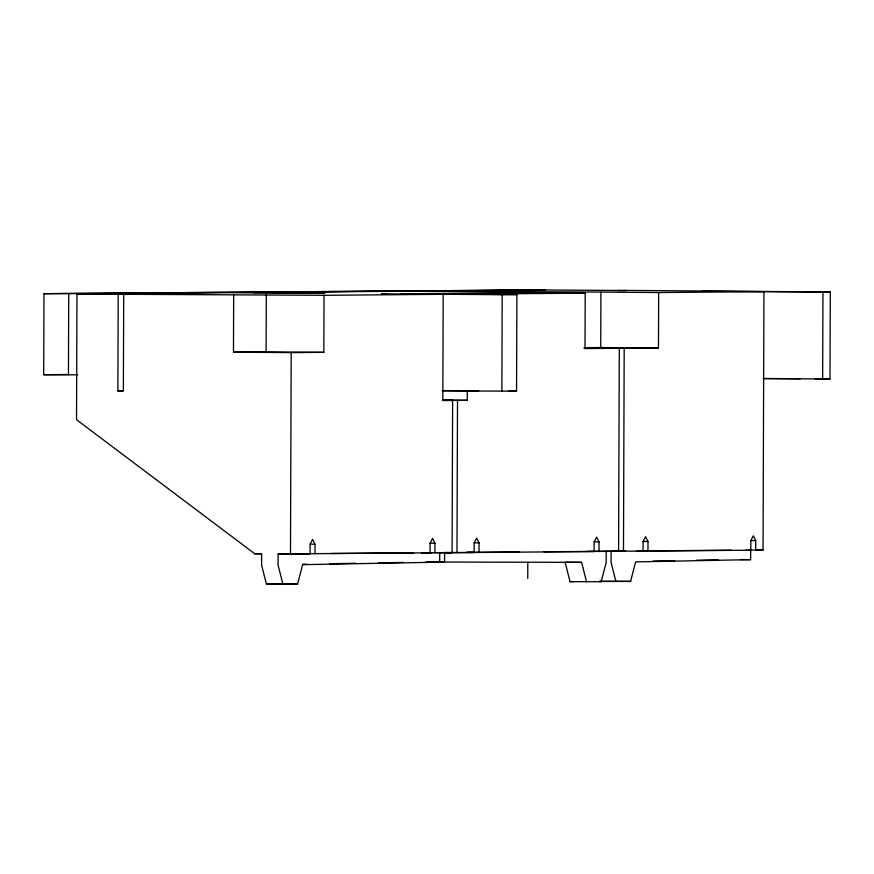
<?xml version="1.0" encoding="UTF-8"?>
<svg xmlns="http://www.w3.org/2000/svg" width="874" height="874" viewBox="0 0 874 874"><rect width="100%" height="100%" fill="white"/><g stroke="black" fill="none" stroke-linecap="round" stroke-linejoin="round"><path stroke-width="1.31" d="M77.578 374.815L43.7 374.706L43.984 293.686L545.485 289.928L43.984 293.686M68.445 374.891L68.718 293.872M152.48 293.97L76.967 293.937L76.53 419.706L254.749 553.755L261.621 553.799L261.588 564.997L266.417 584.138L297.597 584.138L302.633 564.659L439.688 562.19L439.72 552.597L452.087 552.685L452.623 400.434L443.118 400.358M452.623 400.434L442.823 400.511L443.194 294.32L324.036 295.303L123.704 294.287L123.365 390.897L117.87 390.853L118.209 294.243L161.242 293.981L114.516 293.62L228.78 292.681L300.252 293.227L324.735 293.019L253.263 292.473L405.066 291.217L585.209 293.14L585.012 348.584L619.295 348.3L618.584 551.308L543.825 551.734M324.036 295.303L323.839 352.342L291.195 352.615L233.467 352.167L233.664 295.128M233.467 352.167L266.111 351.905L266.308 294.855M452.087 552.685L278.118 553.93L278.074 565.117L282.914 584.258M278.118 553.93L290.485 554.029L291.195 352.615M314.968 553.821L315.011 544.229L312.575 539.455L310.106 544.273L310.073 553.865L290.485 554.029M434.946 552.827L434.979 543.235L432.554 538.46L430.084 543.278L430.052 552.871L421.388 552.805M519.451 551.931L466.65 552.368L479.018 552.466L479.05 542.874L476.625 538.1L474.156 542.918L474.123 552.51L444.615 552.554L444.582 562.146L428.085 562.015L581.625 562.353L586.52 581.745L601.214 581.625L606.174 562.408L606.217 551.221L643.067 551.112L643.1 541.519L645.569 536.702L647.995 541.476L647.962 551.068L636.884 551.057M444.615 552.554L456.982 552.652L457.517 400.39L467.306 400.314L467.339 390.831M501.873 391.29L502.2 294.691L516.895 294.571L516.556 391.17L442.375 390.842M527.82 562.179L527.754 578.468M598.996 551.472L599.029 541.88L596.592 537.106L594.134 541.924L594.101 551.516L479.018 552.466M584.914 347.666L600.733 347.535L600.93 292.091L658.657 292.539L763.942 291.665L763.046 550.117L755.693 550.183L755.726 540.591L753.301 535.817L750.832 540.624L750.799 550.216L647.962 551.068M623.479 551.276L624.189 348.256L658.472 347.983L658.657 292.539M630.591 581.385L599.411 581.385L630.591 581.385L635.627 561.884L750.635 559.644L750.668 550.019L763.046 550.117M822.653 379.054L822.958 292.036L830.3 291.971L829.994 378.988L763.089 378.595M653.042 561.086L674.739 560.66M696.436 560.234L718.133 559.808M302.415 564.233L306.49 564.167M329.564 563.752L355.347 563.282M378.409 562.867L402.838 562.43M617.645 290.474L625.893 290.529L549.528 290.026L409.961 291.184L600.93 292.091M386.242 293.806L381.348 293.839L502.2 294.691M706.99 291.151L702.095 291.195L822.958 292.036M585.209 293.14L467.677 294.112L400.926 293.686L516.895 294.571M43.7 374.706L66.85 374.509M117.87 390.853L123.147 390.809M254.749 553.755L261.282 553.701M302.601 553.723L308.019 553.679M331.038 553.493L413.621 552.805M429.167 552.685L431.811 552.663M437.076 552.619L439.72 552.597M586.629 551.374L606.217 551.221M625.478 551.057L611.112 551.177L611.068 562.364L615.897 581.505M642.357 550.915L731.669 550.183M456.982 552.652L474.123 552.51M266.417 584.138L297.597 584.138M581.625 562.353L565.128 562.222L570.023 581.625L574.032 581.592M624.997 290.408L830.3 291.971M301.027 293.151L305.146 293.183M76.967 293.937L118.209 294.243M600.733 347.535L658.472 347.983M583.908 347.95L624.189 348.256M266.111 351.905L323.839 352.342M763.625 378.486L800.234 378.759M815.114 378.879L829.994 378.988M442.277 390.602L478.679 390.886M508.439 391.115L516.556 391.17M442.878 400.128L467.306 400.314M442.583 400.281L457.517 400.39M750.777 540.547L755.726 540.591M643.046 541.443L647.995 541.476M594.08 541.847L599.029 541.88M474.101 542.841L479.05 542.874M430.03 543.202L434.979 543.235M310.062 544.196L315.011 544.229M745.85 550.183L750.799 550.216M740.486 559.568L750.635 559.644M425.725 562.08L439.688 562.19M598.668 581.614L601.214 581.625M570.023 581.625L586.52 581.745"/></g></svg>
